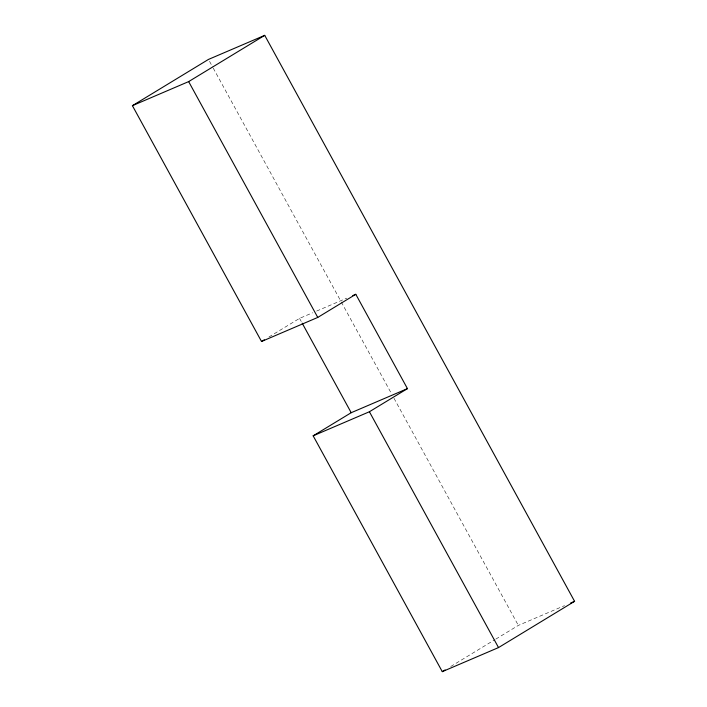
<?xml version="1.0" encoding="UTF-8"?>
<svg xmlns="http://www.w3.org/2000/svg" width="707" height="707" viewBox="0 0 707 707"><rect width="100%" height="100%" fill="white"/><g stroke="black" fill="none" stroke-linecap="round" stroke-linejoin="round"><path stroke-width="0.53" stroke-dasharray="3.54 2.65" d="M268.943 336.983L299.556 318.371L312.609 312.786M450.73 666.515L494.865 639.676M495.81 639.11L518.346 625.403L564.548 605.634M316.63 311.062L346.757 298.168M209.537 61.359L212.71 67.156M213.24 68.119L340.756 301.023M341.278 301.986L391.351 393.445M393.993 398.28L518.346 625.403M299.556 318.371L301.668 322.224"/><path stroke-width="1.06" d="M355.798 294.298L317.761 317.425L261.528 341.49L132.412 105.67L208.477 59.423L264.718 35.35L574.588 601.33L498.523 647.577L442.282 671.65L313.166 435.821L351.202 412.702L407.444 388.629L355.798 294.298L352.784 295.588M132.412 105.67L188.654 81.597L264.718 35.35M261.528 341.49L264.303 339.802M313.166 435.821L369.408 411.748L407.444 388.629M442.282 671.65L445.101 669.936M570.567 603.053L574.588 601.33M188.654 81.597L317.761 317.425M369.408 411.748L498.523 647.577M302.189 323.187L351.202 412.702"/></g></svg>
